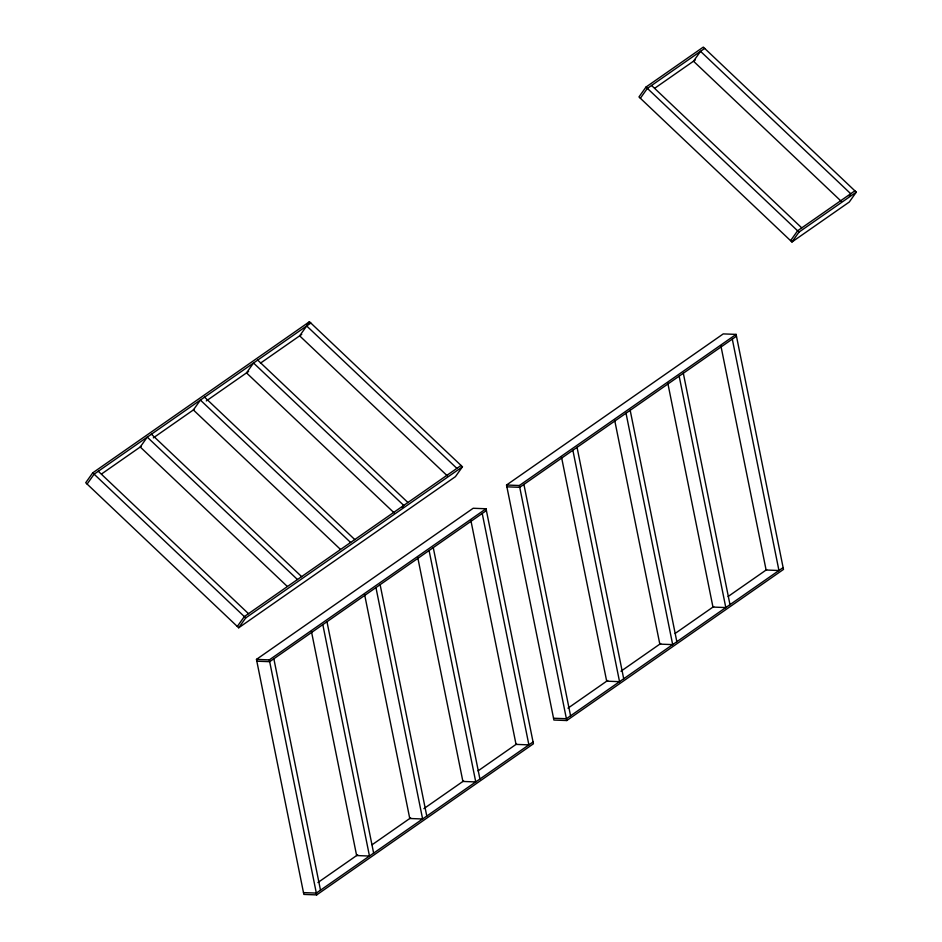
<?xml version="1.0" encoding="UTF-8"?>
<svg xmlns="http://www.w3.org/2000/svg" width="942" height="942" viewBox="0 0 942 942"><rect width="100%" height="100%" fill="white"/><g stroke="black" fill="none" stroke-linecap="round" stroke-linejoin="round"><path stroke-width="1.41" d="M92.728 472.849L85.71 482.728L238.703 627.784L455.422 476.664L462.451 466.785L309.447 321.728L92.728 472.849L245.732 617.905L462.451 466.785M87.1 484.058L94.129 474.167L310.848 323.047M307.116 325.025L309.447 321.728M237.302 626.465L244.331 616.574L461.05 465.466M238.703 627.784L245.732 617.905M645.988 87.064L638.97 96.944L791.963 241.988L849.272 202.035L856.29 192.156L703.297 47.1L645.988 87.064L798.993 232.109L856.29 192.156M640.36 98.262L647.389 88.383L704.698 48.419M402.187 507.62L403.753 505.418L253.539 363.011L246.51 372.891L394.592 513.284M790.573 240.669L797.591 230.79L854.9 190.826M791.963 241.988L798.993 232.109M849.166 195.936L850.732 193.734L700.53 51.327L693.5 61.206L841.571 201.6M101.548 473.979L141.276 446.272M153.322 437.877L194.252 409.334M206.298 400.939L248.594 371.442M260.475 363.153L301.734 334.386M654.69 88.277L695.278 59.97M256.459 659.388L473.178 508.268L486.037 508.762L533.419 743.78L316.7 894.9L303.854 894.417L256.459 659.388L269.318 659.883L486.037 508.762M506.525 485.024L723.244 333.904L736.102 334.386L783.485 569.415L566.766 720.536L553.908 720.041L506.525 485.024L519.372 485.507L736.102 334.386M486.402 510.564L269.683 661.684L256.825 661.202M736.456 336.2L519.737 487.32L506.89 486.826M317.937 882.524L357.666 854.83M372.114 844.75L410.641 817.88M423.888 808.648L463.617 780.942M478.065 770.874L516.593 744.003M567.991 708.16L607.731 680.454M620.966 671.222L660.707 643.516M675.155 633.436L713.683 606.577M728.131 596.498L766.658 569.639M533.054 741.978L316.335 893.087L303.489 892.604M783.12 567.602L566.401 718.722L553.543 718.24M651.558 85.475L801.76 227.882M456.882 468.362L306.68 325.956L299.65 335.847L447.733 476.228M257.708 360.103L407.921 502.51M204.567 397.159L354.781 539.566M350.612 542.474L200.399 400.067L193.381 409.947L340.392 549.327M151.427 434.215L301.64 576.622M297.472 579.53L147.258 437.123L140.24 447.003L287.251 586.383M98.298 471.271L248.5 613.678M732.299 339.108L778.952 570.511L766.105 570.016L720.889 345.808M683.327 373.256L729.979 604.658M679.158 376.152L725.811 607.566L712.964 607.072L667.748 382.852M630.186 410.3L676.839 641.714M626.018 413.208L672.682 644.611L659.824 644.128L614.608 419.908M577.046 447.356L623.71 678.758M572.877 450.264L619.542 681.667L606.683 681.184L561.479 456.964M523.905 484.412L570.569 715.814M519.372 485.507L566.766 720.536M482.233 513.472L528.886 744.875L516.039 744.392L470.823 520.172M433.261 547.62L479.925 779.022M429.093 550.528L475.757 781.931L462.899 781.448L417.695 557.228M380.121 584.676L426.785 816.078M375.952 587.584L422.617 818.987L409.758 818.492L364.554 594.284M326.98 621.732L373.644 853.134M322.823 624.628L369.476 856.043L356.629 855.548L311.413 631.328M273.851 658.776L320.504 890.19M269.318 659.883L316.7 894.9"/></g></svg>
